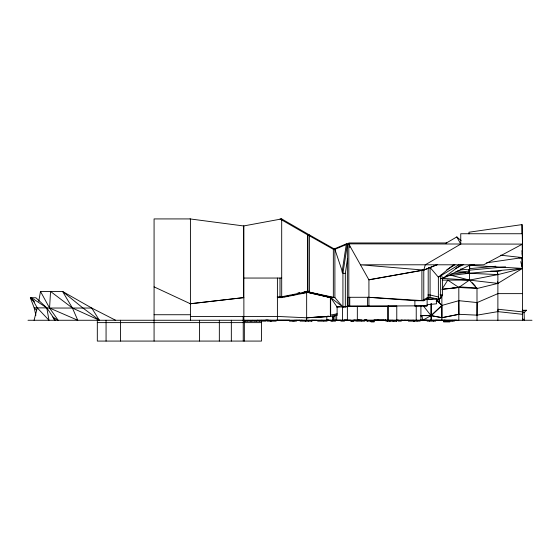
<?xml version="1.0" encoding="UTF-8"?>
<svg xmlns="http://www.w3.org/2000/svg" width="560" height="560" viewBox="0 0 560 560"><rect width="100%" height="100%" fill="white"/><g stroke="black" fill="none" stroke-linecap="round" stroke-linejoin="round"><path stroke-width="0.84" d="M497.882 311.633L498.141 309.253L522.725 311.913L522.466 314.3L497.882 311.633L477.022 315.154L477.162 302.561L458.822 300.685L441.875 305.445L431.032 315.651L422.653 320.264L421.995 315.651L420.665 315.546L431.032 315.651L442.134 317.702L431.291 315.651L421.995 315.651L420.98 316.806M446.39 275.996L469.427 273.259L469.805 265.244M466.865 273.098L469.427 273.259L469.595 271.964L457.66 270.753M342.055 272.216L346.36 243.852L522.466 244.104L522.025 224.602L468.979 232.225L469.021 233.919M307.846 291.249L307.846 234.913L333.347 249.312L334.894 249.312L347.368 244.104L342.93 273.329L342.93 307.034L347.368 306.194L427.126 305.809L427.126 298.144M336.84 306.936L345.317 307.034L345.317 273.329L347.536 258.72M38.738 301.406L40.488 291.452L62.552 291.452L91.749 308.042L115.612 320.264M398.349 320.355L396.445 320.355M34.076 320.264L37.275 307.874L31.507 297.773L46.795 307.874L55.251 320.264L53.326 318.647M348.817 297.29L368.921 297.29L414.89 300.699L423.78 300.699L423.78 270.088L425.285 264.796L460.747 244.104L460.747 233.737L522.466 233.737L522.466 320.264M265.923 320.264L265.881 321.139L243.985 321.139M441.609 275.569L442.589 278.544L442.589 294.854L440.629 298.403L438.368 299.285L427.126 299.285L433.146 298.725M445.851 321.139L445.816 320.264L446.285 320.355L435.379 320.355L442.148 320.355M442.323 288.673L447.776 280.112L458.822 287.462L477.022 288.519L497.882 283.402L522.466 268.415L521.64 258.006L519.029 257.859M332.164 320.355L341.362 320.341M522.501 312.718L524.076 312.718L526.449 310.268L522.298 310.268M328.258 320.264L328.601 319.907L328.664 320.264M437.241 300.79L442.057 305.445L431.214 315.651L431.214 303.59M383.376 320.264L384.503 320.264M453.894 264.467L438.368 277.207L438.368 299.285L430.08 297.29L427.126 297.29M440.405 278.544L442.589 278.544L461.167 264.684M522.151 265.356L522.466 268.415L497.882 274.624L469.427 280.112L458.822 287.462L441.875 289.387M306.656 320.264L306.656 292.117L309.393 292.117L330.645 297.619L337.113 307.034L337.918 306.544M446.824 269.71L454.958 264.817M459.074 264.754L438.368 277.207L430.08 267.456L428.827 267.456M266.035 320.264L268.38 320.355M445.508 243.509L456.827 236.908L461.167 240.716M522.466 244.104L483.637 264.796L360.451 264.796L423.78 270.088L437.395 264.614M455.301 268.639L463.736 264.488M442.589 278.544L469.427 265.321L474.558 264.579M346.36 243.852L333.886 249.06L334.894 249.312L342.93 273.329L345.317 273.329M348.817 244.104L368.921 279.853L423.78 270.088L437.304 264.565M332.29 316.897L337.113 315.112L337.113 306.992M383.257 320.264L385.791 320.355L385.903 319.844L385.91 321.139L396.774 321.139L396.774 305.956M347.368 306.194L396.368 306.285M500.955 270.704L497.567 271.565L490.665 271.236M435.841 320.264L437.591 320.355M522.508 311.206L526.449 310.268L522.27 310.849M326.83 320.264L326.83 316.428L328.44 316.05M384.874 320.355L386.064 320.355M385.462 320.264L385.49 319.844M421.701 320.355L435.631 320.355L435.631 321.139L427.133 321.139L427.133 320.355M397.327 320.355L397.789 320.355M330.645 315.091L337.113 313.775M437.052 300.79L441.875 305.445L441.917 317.702L458.969 314.3L458.822 300.685M441.917 317.702L458.864 314.3L477.162 315.154M306.376 292.117L330.365 297.619L334.894 297.619L334.894 249.312L309.393 234.913L307.699 234.913L280 218.925L281.694 218.925L309.393 234.913L309.393 292.117L281.694 297.619L277.403 297.619L277.284 296.786L281.575 296.786L309.274 291.284L309.393 292.117L334.894 297.619L342.93 307.034L330.645 297.619L306.656 292.117M282.52 297.122L280 297.619L280 278.047M284.2 296.786L288.393 295.953M292.593 295.12L296.786 294.28M300.986 293.447L305.186 292.614M401.037 320.264L402.325 320.264L400.939 320.292M345.317 307.034L349.748 306.194L349.748 297.29M297.969 292.894L299.684 292.572M303.968 291.767L305.683 291.445M377.328 320.264L378.805 319.991M436.051 320.355L436.569 320.355M369.173 279.699L422.324 270.242M326.578 320.264L327.929 320.026M337.113 307.034L340.151 306.551M268.38 320.264L257.124 320.355M486.535 262.829L522.466 257.6L522.158 244.034M407.407 320.355L413.273 320.355M449.974 274.302L465.332 272.475M397.873 320.355L398.671 320.264M243.488 297.619L190.029 303.786L243.873 297.619L243.488 297.619L243.488 225.988L281.694 218.925L281.694 297.619L281.575 296.786M442.722 289.128L458.822 287.462L458.801 286.881M427.126 304.71L436.583 303.8L436.583 298.403M469.756 268.625L495.838 266.245M505.631 266.861L469.105 270.2L469.427 273.259L497.882 274.624L497.882 320.264M455.784 271.873L469.427 273.259L522.466 268.415L521.927 263.865M346.584 320.04L343.917 320.131M357.301 320.194L359.023 320.061M404.089 320.355L408.45 320.327L408.422 321.139L420.105 321.139L420.105 320.355L427.357 320.334M366.625 320.068L364.056 320.264L367.388 320.236M437.213 320.355L439.516 320.355M436.59 301.301L438.305 301.189M436.933 301.357L439.502 301.189L439.502 298.011M323.47 316.652L306.376 317.793L330.365 316.428L330.365 297.619M358.862 320.04L357.175 320.152L361.48 320.026M452.893 287.833L458.822 287.462L458.822 320.264M295.617 320.334L302.302 320.355M401.849 320.355L405.678 320.355M300.881 320.355L302.456 320.292M439.502 301.189L436.121 301.189M412.587 320.355L414.015 320.313M408.912 320.313L407.61 320.355M326.361 320.313L331.352 320.341M387.506 320.32L393.029 320.327M374.059 320.215L383.187 320.04M311.43 320.334L316.603 320.264M387.653 306.271L396.368 306.194M374.045 320.173L384.874 320.264M276.01 320.299L289.695 320.306M276.073 320.334L289.674 320.278M335.251 320.32L341.278 320.278M343.889 320.355L350.882 320.313L350.84 321.139L354.123 321.139L354.123 320.355M353.507 320.292L362.103 320.285M446.754 242.963L348.817 242.963L348.817 306.194M423.78 270.088L421.897 270.088L421.897 300.699L428.197 297.29L428.197 268.31M243.873 278.047L281.694 278.047M442.54 280.112L469.427 280.112L497.882 283.402L497.504 281.841M306.544 291.284L309.274 291.284M522.466 293.629L497.882 293.629L477.162 302.561M440.013 294.854L442.589 294.854M427.868 294.973L430.08 294.973L438.368 296.968M35.882 315.308L34.181 307.874L30.352 297.773L35.917 297.773L46.795 307.874L48.993 320.264L37.275 307.874M439.012 298.403L440.629 298.403L440.629 275.17M442.057 305.445L436.989 300.727M423.248 305.809L427.126 305.809L414.89 306.194L414.89 300.699M46.795 307.874L34.181 307.874L36.61 310.233M46.144 308.042L91.749 308.042L99.372 320.264L72.436 308.042L50.547 291.452L49.574 308.042L58.184 320.264L52.29 316.771M154.077 314.734L190.414 314.734M334.789 315.112L337.113 315.112L330.645 316.428L306.656 317.793L277.403 316.428L190.414 316.428M326.83 316.428L330.645 316.428L330.645 297.619M353.99 320.166L355.488 320.264M28 320.264L532 320.264M243.474 320.355L457.177 320.264L446.957 320.355M374.15 321.139L366.779 321.139L366.779 320.355M443.59 321.139L454.349 321.139L454.349 320.355M97.314 322.623L261.499 322.623M343.861 320.264L350.679 320.292M353.241 320.306L358.351 320.327M364.322 320.348L365.918 320.355M364.609 320.306L367.122 320.32M320.81 320.292L322.497 320.306M326.711 320.334L329.917 320.355M300.02 320.355L293.986 320.313L294 321.139M265.447 320.285L271.04 320.348M420.063 320.271L426.839 320.355L425.754 320.355M373.527 320.285L378.301 320.355M459.669 286.93L476.994 287.938L477.022 320.264M396.767 320.264L398.335 320.264M368.319 297.29L423.78 300.699L430.08 297.29L430.08 267.456M441.924 278.362L469.427 280.112L477.022 288.519M267.764 320.236L268.135 320.264M446.285 320.355L442.862 320.355M427.595 320.355L426.412 320.355M405.818 320.355L404.131 320.355M425.334 320.355L424.312 320.355M460.425 269.045L469.805 270.004M500.724 255.192L522.466 257.6L522.214 253.463M385.791 320.355L385.014 320.355M190.029 218.925L243.873 225.988L243.873 320.264M299.845 320.355L299.131 320.355M430.766 320.355L430.087 320.355M257.124 320.264L257.747 320.355M253.057 320.355L252.434 320.355M248.367 320.355L247.744 320.355M442.001 320.355L441.427 320.355M364.945 319.991L366.555 320.264M307.846 292.117L333.347 297.619L333.347 249.312M442.862 320.264L442.946 320.355M266.406 320.355L266.035 320.355M451.115 275.289L469.427 280.112L469.427 265.321L522.466 268.415L520.744 261.597M154.077 286.874L190.414 303.786M99.372 320.264L82.985 308.042L62.552 291.452L72.436 308.042L77.777 320.264L49.574 308.042L40.488 291.452M522.48 318.521L524.37 320.264L524.076 312.718M30.352 297.773L34.531 301.931M472.318 282.765L475.244 285.992M423.255 305.739L431.032 315.651M456.827 236.908L460.747 244.104M497.119 271.593L497.882 274.624L497.728 273.091M468.972 269.465L469.427 273.259M521.913 250.663L522.466 257.6M469.399 279.531L469.427 280.112M522.025 224.602L522.025 233.037M456.148 320.355L454.552 320.355L455.168 320.355M452.704 320.355L452.144 320.355L452.088 321.139M449.827 320.355L449.827 321.923L443.59 321.923L443.59 320.355M448.112 320.355L448.112 321.139M441.875 295.288L441.875 320.264M433.37 320.355L433.37 321.139M431.291 315.651L431.291 320.264M431.032 303.59L431.032 320.264M429.394 320.355L429.394 321.139M420.91 305.62L420.91 320.355M417.081 320.355L417.081 321.139M416.234 306.026L416.234 320.355M414.659 320.355L414.659 321.139M413.868 320.355L413.868 321.139M413.56 320.355L413.56 321.139M401.268 320.355L401.268 321.139L398.153 321.139L398.153 320.355M396.417 320.355L396.417 321.139M395.941 320.355L395.941 321.139M394.156 320.355L394.156 321.139M393.68 320.355L393.68 321.139M392.875 320.355L392.875 321.139M390.18 320.355L390.18 321.139M389.704 320.355L389.704 321.139M388.465 305.739L388.465 320.355M387.919 320.355L387.919 321.139M387.534 306.285L387.534 321.139M387.443 320.355L387.443 321.139M374.15 320.355L374.15 321.923L371.035 321.923L371.035 320.355M371.882 320.355L371.882 321.139M370.3 320.355L370.3 321.139M368.921 279.853L368.921 306.194M367.542 297.29L367.542 306.194M367.465 320.355L367.465 321.139M364.805 320.355L364.805 321.139L361.69 321.139L361.69 320.355M361.41 320.355L361.41 321.139L357.896 321.139L357.896 320.355M357.336 306.285L357.336 321.139L355.712 321.139L355.712 320.355M353.563 320.355L353.563 321.139M352.464 320.355L352.464 321.139M351.708 320.355L351.708 321.139M350.987 320.355L350.987 321.139M349.748 245.847L349.748 247.597M347.438 297.29L347.438 306.194M347.368 244.104L347.368 320.355M344.442 320.355L344.442 321.139L340.921 321.139L340.921 320.355M342.433 306.285L342.433 320.355M336.686 315.392L336.686 320.355M335.552 320.355L335.552 321.139L330.834 321.139L330.834 320.355M335.034 315.392L335.034 320.355M333.655 316.218L333.655 320.355M333.438 316.218L333.438 320.355M332.465 315.966L332.465 320.264M332.038 320.355L332.017 321.139M327.054 320.355L327.054 321.139L323.925 321.139L323.925 320.355M323.687 320.355L323.687 321.139L321.839 321.139L321.839 320.355M321.216 320.355L321.216 321.139L317.702 321.139L317.702 320.355M314.44 320.355L311.654 320.355L312.095 320.264L312.095 321.139L302.029 321.139L302.029 320.355M311.36 320.355L311.36 321.139M308.287 320.355L308.287 321.139M307.699 234.913L307.699 291.249M305.844 320.355L305.844 321.139M305.263 320.355L305.263 321.139M301.308 320.355L301.308 321.139L300.125 321.139L300.125 320.355M296.429 320.355L296.429 321.139L289.422 321.139L289.422 320.355M292.915 320.355L292.915 321.139M277.403 278.047L277.403 320.264M276.129 320.355L276.129 321.139L267.05 321.139L267.05 320.355M271.551 320.355L271.551 321.139M270.571 320.355L270.571 321.139M270.228 320.355L270.228 321.139M261.499 320.264L261.499 341.075L97.314 341.075L97.314 320.264M261.191 320.355L261.191 321.139M259.623 320.355L259.623 321.139M256.494 320.355L256.494 321.139M254.933 320.355L254.933 321.139M251.804 320.355L251.804 321.139M250.243 320.355L250.243 321.139M247.114 320.355L247.114 321.139M245.553 320.355L245.553 321.139M244.342 320.264L244.342 341.075M243.236 320.264L243.236 341.075M243.124 316.428L243.124 320.264M231.336 320.264L231.336 341.075M219.338 320.264L219.338 341.075M199.584 320.264L199.584 341.075M190.414 320.264L190.414 218.925L154.077 218.925L154.077 341.075M120.568 320.264L120.568 341.075M106.064 320.264L106.064 341.075M444.85 320.355L444.297 320.264L444.85 320.355"/></g></svg>
